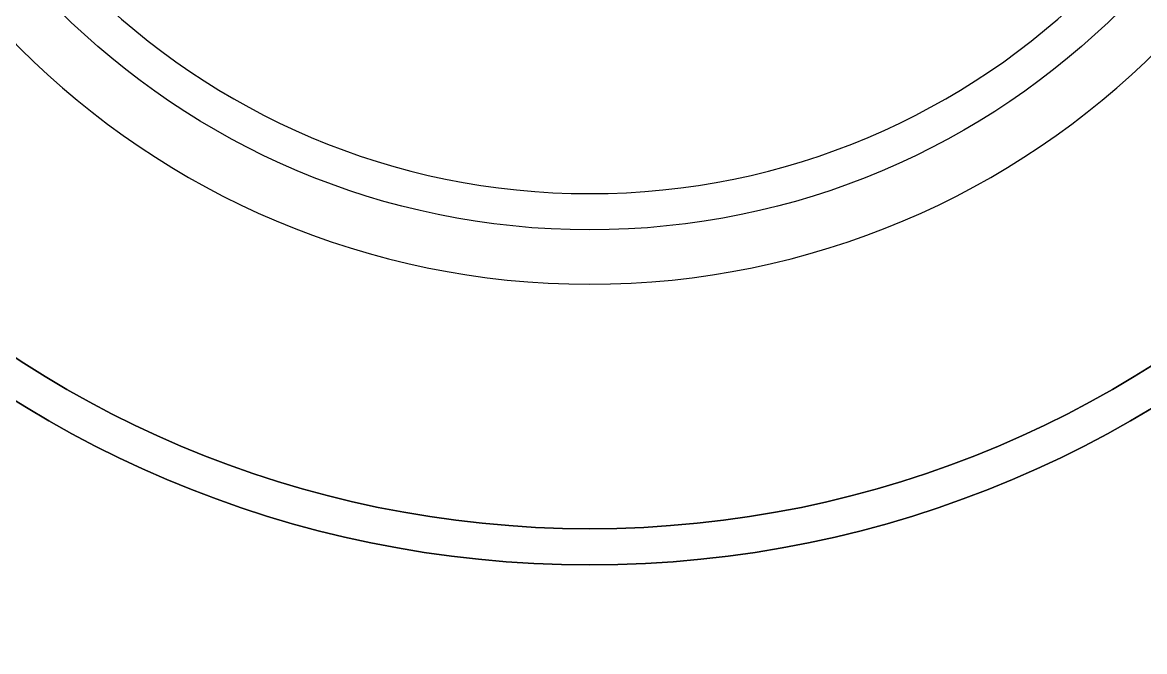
# Model space of a CAD drawing. Header units: metres. Extents: x 231 to 394, y -324 to -29.
# Drawn here: x 272.633 to 272.695, y -60.019 to -59.9843 of the extents above; entities that cross this region are included whole.
import ezdxf

# ---------------------------------------------------------------- set-up
doc = ezdxf.new("R2010")
doc.units = ezdxf.units.M
doc.layers.add('A-PISO', color=30, linetype='Continuous')

msp = doc.modelspace()

# ---------------------------------------------------------------- linework, layer by layer
at = {"color": 8}
for centre, radius in [((272.664378, -59.954262, 0.073762), 0.06), ((272.664378, -59.954262, 0.073762), 0.06), ((272.664378, -59.954262, 0.075762), 0.058), ((272.664378, -59.954262, 0.075762), 0.0415), ((272.664378, -59.954262, 0.075762), 0.0415)]:
    msp.add_circle(centre, radius, dxfattribs=at)
at = {"color": 8, "extrusion": (0, 0, -1)}
for centre, radius in [((-272.664378, -59.954262, -0.070762), 0.06), ((-272.664378, -59.954262, -0.070762), 0.06), ((-272.664378, -59.954262, -0.075762), 0.058), ((-272.664378, -59.954262, -0.070762), 0.0445), ((-272.664378, -59.954262, -0.035762), 0.0445), ((-272.664378, -59.954262, -0.070762), 0.0445), ((-272.664378, -59.954262, -0.035762), 0.0445), ((-272.664378, -59.954262, -0.073762), 0.0395), ((-272.664378, -59.954262, -0.037833), 0.0395), ((-272.664378, -59.954262, -0.073762), 0.0395), ((-272.664378, -59.954262, -0.037833), 0.0395)]:
    msp.add_circle(centre, radius, dxfattribs=at)
at = {"layer": 'A-PISO', "ltscale": 100}
msp.add_circle((268.468386, -66.186699), 37.551539, dxfattribs=at)

doc.saveas('drawing.dxf')
